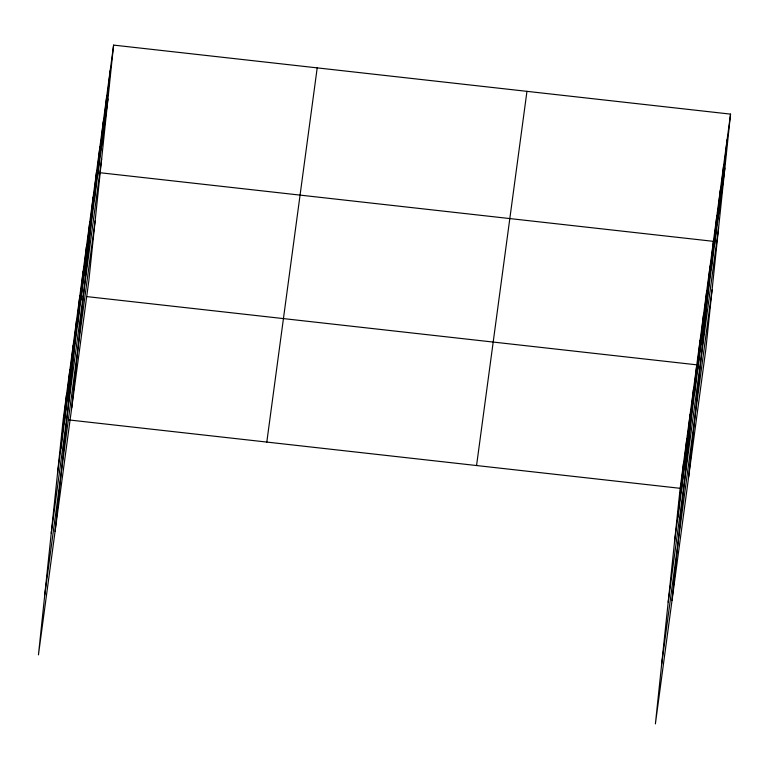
<?xml version="1.0" encoding="UTF-8"?>
<svg xmlns="http://www.w3.org/2000/svg" width="769" height="769" viewBox="0 0 769 769"><rect width="100%" height="100%" fill="white"/><g stroke="black" fill="none" stroke-linecap="round" stroke-linejoin="round"><path stroke-width="1.15" d="M60.876 448.51L66.538 394.603M64.202 423.806L69.864 369.908M67.528 399.111L73.19 345.204M70.854 374.416L76.516 320.51M55.08 531.398L79.841 295.815L82.206 296.084M77.506 325.018L83.167 271.121M80.832 300.323L86.493 246.416M84.157 275.629L89.819 221.722M87.483 250.934L93.145 197.027M71.709 407.916L96.471 172.333L713.411 241.341L688.649 476.924M94.231 200.786L99.903 146.889M97.663 175.342L103.325 121.444M101.095 149.897L106.756 95.99M104.517 124.453L110.178 70.546M113.61 45.102L88.848 280.685L38.45 654.88L63.212 419.297L113.61 45.102L730.55 114.12L705.788 349.703L655.39 723.898L680.152 488.315L730.55 114.12M677.816 517.518L683.478 463.62M681.142 492.823L686.804 438.916M684.468 468.129L690.129 414.222M687.794 443.434L693.455 389.527M672.019 600.416L696.781 364.833L86.945 296.613M694.445 394.036L700.107 340.129M697.771 369.341L703.433 315.434M701.097 344.647L706.759 290.74M704.423 319.942L710.085 266.045M711.171 269.804L716.843 215.897M714.603 244.359L720.265 190.452M718.035 218.915L723.696 165.008M721.457 193.471L727.118 139.564M57.54 473.204L107.948 99.009M51.244 533.157L101.643 158.962M44.756 594.927L95.154 220.732M266.805 442.079L317.203 67.883M476.559 465.543L526.957 91.348M674.48 542.222L724.888 168.027M668.184 602.175L718.582 227.98M661.696 663.945L712.094 289.75M69.133 419.961L680.152 488.315"/></g></svg>
